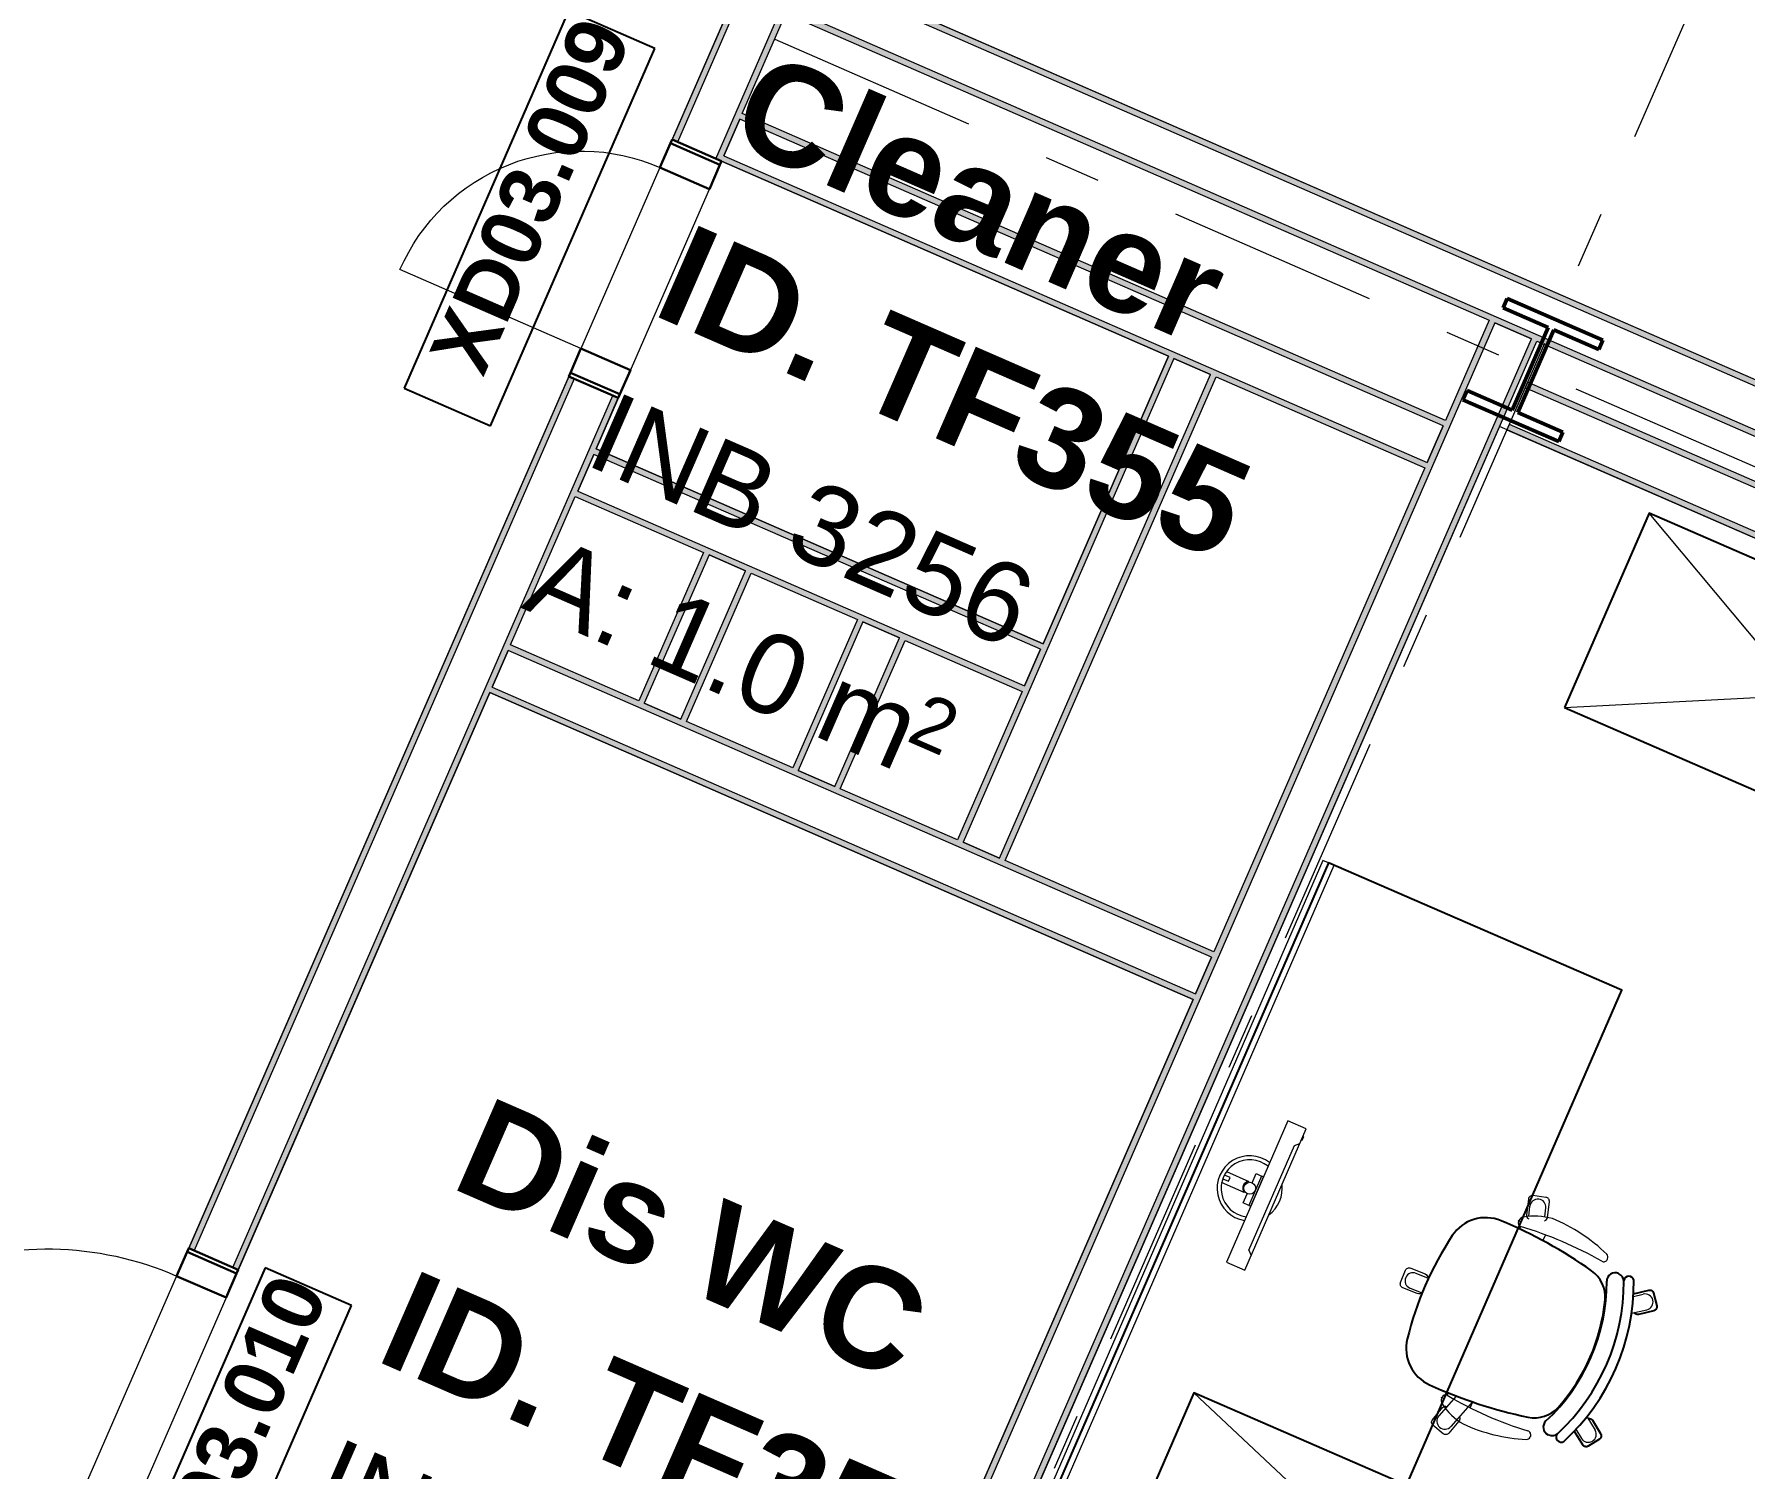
# Model space of a CAD drawing. Header units: millimetres. Extents: x -35034 to 431752, y -71616 to 25069.
# Drawn here: x 19404 to 23684, y -3009 to 579 of the extents above; entities that cross this region are included whole.
import ezdxf
from ezdxf.enums import TextEntityAlignment as Align

# ---------------------------------------------------------------- set-up
doc = ezdxf.new("R2010")
doc.units = ezdxf.units.MM
doc.header["$MEASUREMENT"] = 0
doc.linetypes.add('Double Dashed', pattern=[1093.611073, 529.166651, -211.666656, 141.111112, -211.666656])
for name, color, linetype in [('A-05-M_Gross_Int_Circulation', 7, 'Continuous'), ('A-15-M_Column_Int', 7, 'Continuous'), ('A-15-MG_Structural_Grid', 7, 'Continuous'), ('A-25-M_Wall_Int', 7, 'Continuous'), ('A-35-M_FFE-Zone', 7, 'Continuous'), ('ArchiCAD Door Markers', 7, 'Continuous'), ('ArchiCAD Doors', 7, 'Continuous'), ('New_A-35-M_FFE-Zone', 7, 'Continuous')]:
    doc.layers.add(name, color=color, linetype=linetype)
for name, color, linetype, lineweight, true_color in [('A-05-M_Gross_Int_Circulation_Pen_No__74', 7, 'Continuous', 20, 0x606060), ('A-15-M_Column_Int_Pen_No__28', 7, 'Continuous', 50, 0x2a2a2a), ('A-15-MG_Structural_Grid_Pen_No__163', 7, 'Continuous', 0, 0x750077), ('A-25-M_Wall_Int_Pen_No__107', 7, 'Continuous', 15, 0xa6a6a6), ('A-35-M_FFE-Zone_Pen_No__74', 7, 'Continuous', 20, 0x606060), ('A-35-M_FFE_Loose_SIEMENS P2_Pen_No__251', 7, 'Continuous', 13, 0xe8e8e8), ('ArchiCAD Doors_Pen_No__43', 7, 'Continuous', 30, 0x444444), ('ArchiCAD Doors_Pen_No__63', 7, 'Continuous', 20, 0x606060), ('New_A-35-M_FFE-Zone_Pen_No__74', 7, 'Continuous', 20, 0x606060)]:
    doc.layers.add(name, color=color, linetype=linetype, lineweight=lineweight, true_color=true_color)
for name, color, linetype, lineweight in [('A-25-M_Wall_Int_Pen_No__1', 7, 'Continuous', 13), ('A-35-M_FFE_Loose_SIEMENS P2_Pen_No__5', 7, 'Continuous', 25), ('A-35-M_FFE_Loose_SIEMENS P2_Pen_No__9', 7, 'Continuous', 13), ('ArchiCAD Door Markers_Pen_No__1', 7, 'Continuous', 13), ('ArchiCAD Door Markers_Pen_No__5', 7, 'Continuous', 25), ('ArchiCAD Doors_Pen_No__1', 7, 'Continuous', 13), ('ArchiCAD Zone Stamps_Pen_No__9', 7, 'Continuous', 13), ('New_ArchiCAD Zone Stamps_Pen_No__6', 7, 'Continuous', 35)]:
    doc.layers.add(name, color=color, linetype=linetype, lineweight=lineweight)
doc.styles.add('GENERATED_STYLE_2', font='')
doc.styles.add('GENERATED_STYLE_3', font='')
doc.styles.add('GENERATED_STYLE_4', font='')
doc.styles.get('GENERATED_STYLE_2').set_extended_font_data('Arial', bold=True)
doc.styles.get('GENERATED_STYLE_3').set_extended_font_data('Arial')
doc.styles.get('GENERATED_STYLE_4').set_extended_font_data('Swis721 BT')

# ---------------------------------------------------------------- blocks, each defined once
blk = doc.blocks.new('Lecturer_s Office_INB 3241_22_3', base_point=(27175.7, -7212.9))
at = {"layer": 'New_A-35-M_FFE-Zone_Pen_No__74', "linetype": 'Continuous'}
for p, q in [((23070.6, -402.6), (19651.4, -8243.9)), ((28656.1, -2838.2), (23070.6, -402.6))]:
    blk.add_line(p, q, dxfattribs=at)
at = {"layer": 'New_ArchiCAD Zone Stamps_Pen_No__6'}
for tag, height, style, p in [('ROOM_NAME', 250, 'GENERATED_STYLE_2', (26392.5, -5674.9)), ('zoneNameLine2', 250, 'GENERATED_STYLE_2', (26204.1, -6107.1)), ('ROOM_NUMBER', 200, 'GENERATED_STYLE_3', (26015.6, -6527.8)), ('measuredAreaCode', 200, 'GENERATED_STYLE_3', (25858.6, -6887.9)), ('DUMMY_649', 200, 'GENERATED_STYLE_3', (26166, -7021.9)), ('DUMMY_650', 200, 'GENERATED_STYLE_3', (26776.5, -7288.1)), ('DUMMY_651', 133.3, 'GENERATED_STYLE_3', (27055.8, -7394.7))]:
    blk.add_attdef(tag, text='', height=height, rotation=336.4404, dxfattribs=dict(at, style=style)).set_placement(p, align=Align.TOP_LEFT)
blk = doc.blocks.new('Cleaner_INB 3256_38_3', base_point=(21473, -759.6))
at = {"layer": 'A-35-M_FFE-Zone_Pen_No__74', "linetype": 'Continuous'}
for p, q in [((21123.7, 261.4), (20810, -458.2)), ((22242, -226.2), (21123.7, 261.4)), ((21928.3, -945.8), (22242, -226.2)), ((20810, -458.2), (21928.3, -945.8))]:
    blk.add_line(p, q, dxfattribs=at)
at = {"layer": 'ArchiCAD Zone Stamps_Pen_No__9'}
for tag, height, style, p in [('ROOM_NAME', 250, 'GENERATED_STYLE_2', (21233.7, 541.2)), ('zoneNameLine2', 250, 'GENERATED_STYLE_2', (21045.2, 109.1)), ('ROOM_NUMBER', 200, 'GENERATED_STYLE_3', (20856.8, -311.6)), ('measuredAreaCode', 200, 'GENERATED_STYLE_3', (20699.8, -671.7)), ('ROOM_HOLES_PRM', 200, 'GENERATED_STYLE_3', (21007.2, -805.7)), ('DUMMY_649', 200, 'GENERATED_STYLE_3', (21356.7, -958.2)), ('DUMMY_650', 133.3, 'GENERATED_STYLE_3', (21636, -1064.7))]:
    blk.add_attdef(tag, text='', height=height, rotation=336.4404, dxfattribs=dict(at, style=style)).set_placement(p, align=Align.TOP_LEFT)
blk = doc.blocks.new('Dis WC_INB 3255_40_3', base_point=(20780.5, -3375.9))
at = {"layer": 'A-35-M_FFE-Zone_Pen_No__74', "linetype": 'Continuous'}
for p, q in [((20544.1, -1067.7), (19517.3, -3422.6)), ((22304.1, -1835.2), (20544.1, -1067.7)), ((21277.3, -4190), (22304.1, -1835.2)), ((19517.3, -3422.6), (21277.3, -4190))]:
    blk.add_line(p, q, dxfattribs=at)
at = {"layer": 'ArchiCAD Zone Stamps_Pen_No__9'}
for tag, height, style, p in [('ROOM_NAME', 250, 'GENERATED_STYLE_2', (20541.2, -2075)), ('zoneNameLine2', 250, 'GENERATED_STYLE_2', (20352.7, -2507.2)), ('ROOM_NUMBER', 200, 'GENERATED_STYLE_3', (20164.3, -2927.9)), ('measuredAreaCode', 200, 'GENERATED_STYLE_3', (20007.3, -3288)), ('DUMMY_649', 200, 'GENERATED_STYLE_3', (20314.7, -3422)), ('DUMMY_650', 200, 'GENERATED_STYLE_3', (20664.2, -3574.4)), ('DUMMY_651', 133.3, 'GENERATED_STYLE_3', (20943.5, -3681))]:
    blk.add_attdef(tag, text='', height=height, rotation=336.4404, dxfattribs=dict(at, style=style)).set_placement(p, align=Align.TOP_LEFT)
blk = doc.blocks.new('Hub Circulation Third_INB 3250_43_3', base_point=(35476.1, -4184.6))
at = {"layer": 'A-05-M_Gross_Int_Circulation_Pen_No__74', "linetype": 'Continuous'}
for p, q in [((18830.8, -4659.3), (21213, 803.9)), ((21213, 803.9), (47956.6, -10857.6))]:
    blk.add_line(p, q, dxfattribs=at)
at = {"layer": 'ArchiCAD Zone Stamps_Pen_No__9'}
for tag, height, style, p in [('ROOM_NAME', 250, 'GENERATED_STYLE_2', (34329.2, -2488.1)), ('zoneNameLine2', 250, 'GENERATED_STYLE_2', (34140.8, -2920.2)), ('ROOM_NUMBER', 200, 'GENERATED_STYLE_3', (33952.4, -3340.9)), ('measuredAreaCode', 200, 'GENERATED_STYLE_3', (33795.3, -3701)), ('DUMMY_649', 200, 'GENERATED_STYLE_3', (34102.7, -3835.1)), ('DUMMY_650', 200, 'GENERATED_STYLE_3', (34731.9, -4109.4)), ('DUMMY_651', 133.3, 'GENERATED_STYLE_3', (35011.2, -4216))]:
    blk.add_attdef(tag, text='', height=height, rotation=336.4404, dxfattribs=dict(at, style=style)).set_placement(p, align=Align.TOP_LEFT)
blk = doc.blocks.new('Wall_17_3', base_point=(47956.6, -10857.6))
at = {"layer": 'A-25-M_Wall_Int_Pen_No__107', "linetype": 'Continuous'}
for points in [[(21221, 784.7), (21221.3, 783.9), (28828.5, -2533.2), (28834.5, -2519.4), (21226.8, 797.9)], [(21284.8, 630.8), (28782.6, -2638.6), (28788.6, -2624.9), (21290.8, 644.5)]]:
    blk.add_hatch(color=256, dxfattribs=at).paths.add_polyline_path(points)
at = {"layer": 'A-25-M_Wall_Int_Pen_No__1', "linetype": 'Continuous'}
for p, q in [((28828.5, -2533.2), (21317, 742.2)), ((21277, 650.5), (28788.6, -2624.9))]:
    blk.add_line(p, q, dxfattribs=at)
at = {"layer": 'A-25-M_Wall_Int_Pen_No__1', "linetype": 'Continuous', "flags": 128}
for points in [[(28834.5, -2519.4), (21213, 803.9)], [(21284.8, 630.8), (23044.8, -136.6)], [(23058.5, -142.6), (23150.2, -182.6)], [(23163.9, -188.6), (28782.6, -2638.6)]]:
    blk.add_lwpolyline(points, dxfattribs=at)
blk = doc.blocks.new('Wall_19_3', base_point=(19536.2, -8182.8))
at = {"layer": 'A-25-M_Wall_Int_Pen_No__107', "linetype": 'Continuous'}
for points in [[(23044.8, -136.6), (19536.2, -8182.8), (19550, -8188.8), (23058.5, -142.6)], [(19655.4, -8234.8), (23163.9, -188.6), (23150.2, -182.6), (19641.6, -8228.8)]]:
    blk.add_hatch(color=256, dxfattribs=at).paths.add_polyline_path(points)
at = {"layer": 'A-25-M_Wall_Int_Pen_No__1', "linetype": 'Continuous'}
for p, q in [((23058.5, -142.6), (19550, -8188.8)), ((19641.6, -8228.8), (23150.2, -182.6))]:
    blk.add_line(p, q, dxfattribs=at)
at = {"layer": 'A-25-M_Wall_Int_Pen_No__1', "linetype": 'Continuous', "flags": 128}
for points in [[(23044.8, -136.6), (22935.6, -386.9)], [(23150.2, -182.6), (23058.5, -142.6)], [(19655.4, -8234.8), (23163.9, -188.6)], [(22929.6, -400.6), (22889.7, -492.3)], [(22883.7, -506), (22356.1, -1716)], [(22350.1, -1729.8), (22310.1, -1821.4)], [(22304.1, -1835.2), (21277.3, -4190)]]:
    blk.add_lwpolyline(points, dxfattribs=at)
blk = doc.blocks.new('Wall_31_3', base_point=(21051.9, 434.5))
at = {"layer": 'A-25-M_Wall_Int_Pen_No__107', "linetype": 'Continuous'}
for points in [[(22935.6, -386.9), (21175.7, 380.6), (21169.7, 366.8), (22929.6, -400.6)], [(21123.7, 261.4), (22883.7, -506), (22889.7, -492.3), (21129.7, 275.1)]]:
    blk.add_hatch(color=256, dxfattribs=at).paths.add_polyline_path(points)
at = {"layer": 'A-25-M_Wall_Int_Pen_No__1', "linetype": 'Continuous'}
for p, q in [((22929.6, -400.6), (21169.7, 366.8)), ((21129.7, 275.1), (22889.7, -492.3))]:
    blk.add_line(p, q, dxfattribs=at)
at = {"layer": 'A-25-M_Wall_Int_Pen_No__1', "linetype": 'Continuous', "flags": 128}
for points in [[(21169.7, 366.8), (21129.7, 275.1)], [(22935.6, -386.9), (21175.7, 380.6)], [(21123.7, 261.4), (22242, -226.2)], [(22255.8, -232.2), (22347.4, -272.2)], [(22361.2, -278.2), (22883.7, -506)], [(22889.7, -492.3), (22929.6, -400.6)]]:
    blk.add_lwpolyline(points, dxfattribs=at)
blk = doc.blocks.new('Wall_32_3', base_point=(20686.2, -404.2))
at = {"layer": 'A-25-M_Wall_Int_Pen_No__107', "linetype": 'Continuous'}
for points in [[(21928.3, -945.8), (20810, -458.2), (20804, -471.9), (21922.3, -959.6)], [(20758, -577.3), (21876.3, -1065), (21882.3, -1051.2), (20764, -563.6)]]:
    blk.add_hatch(color=256, dxfattribs=at).paths.add_polyline_path(points)
at = {"layer": 'A-25-M_Wall_Int_Pen_No__1', "linetype": 'Continuous'}
for p, q in [((21922.3, -959.6), (20804, -471.9)), ((20764, -563.6), (21882.3, -1051.2))]:
    blk.add_line(p, q, dxfattribs=at)
at = {"layer": 'A-25-M_Wall_Int_Pen_No__1', "linetype": 'Continuous', "flags": 128}
for points in [[(21928.3, -945.8), (20810, -458.2)], [(20804, -471.9), (20764, -563.6)], [(20758, -577.3), (21078.8, -717.2)], [(21092.6, -723.2), (21184.2, -763.2)], [(21198, -769.2), (21463.8, -885.1)], [(21477.6, -891.1), (21569.2, -931.1)], [(21583, -937.1), (21876.3, -1065)], [(21882.3, -1051.2), (21922.3, -959.6)]]:
    blk.add_lwpolyline(points, dxfattribs=at)
blk = doc.blocks.new('Wall_33_3', base_point=(21714.4, -1436.2))
at = {"layer": 'A-25-M_Wall_Int_Pen_No__107', "linetype": 'Continuous'}
for points in [[(22242, -226.2), (21714.4, -1436.2), (21728.2, -1442.2), (22255.8, -232.2)], [(21833.6, -1488.2), (22361.2, -278.2), (22347.4, -272.2), (21819.8, -1482.2)]]:
    blk.add_hatch(color=256, dxfattribs=at).paths.add_polyline_path(points)
at = {"layer": 'A-25-M_Wall_Int_Pen_No__1', "linetype": 'Continuous'}
for p, q in [((22255.8, -232.2), (21728.2, -1442.2)), ((21819.8, -1482.2), (22347.4, -272.2))]:
    blk.add_line(p, q, dxfattribs=at)
at = {"layer": 'A-25-M_Wall_Int_Pen_No__1', "linetype": 'Continuous', "flags": 128}
for points in [[(22242, -226.2), (21928.3, -945.8)], [(22347.4, -272.2), (22255.8, -232.2)], [(21833.6, -1488.2), (22361.2, -278.2)], [(21922.3, -959.6), (21882.3, -1051.2)], [(21876.3, -1065), (21714.4, -1436.2)], [(21728.2, -1442.2), (21819.8, -1482.2)]]:
    blk.add_lwpolyline(points, dxfattribs=at)
blk = doc.blocks.new('Wall_34_3', base_point=(20472.4, -894.6))
at = {"layer": 'A-25-M_Wall_Int_Pen_No__107', "linetype": 'Continuous'}
for points in [[(22356.1, -1716), (20596.1, -948.6), (20590.1, -962.3), (22350.1, -1729.8)], [(20544.2, -1067.7), (22304.1, -1835.2), (22310.1, -1821.4), (20550.1, -1054)]]:
    blk.add_hatch(color=256, dxfattribs=at).paths.add_polyline_path(points)
at = {"layer": 'A-25-M_Wall_Int_Pen_No__1', "linetype": 'Continuous'}
for p, q in [((22350.1, -1729.8), (20590.1, -962.3)), ((20550.1, -1054), (22310.1, -1821.4))]:
    blk.add_line(p, q, dxfattribs=at)
at = {"layer": 'A-25-M_Wall_Int_Pen_No__1', "linetype": 'Continuous', "flags": 128}
for points in [[(20590.1, -962.3), (20550.1, -1054)], [(20916.9, -1088.5), (20596.1, -948.6)], [(20544.2, -1067.7), (22304.1, -1835.2)], [(21022.3, -1134.4), (20930.7, -1094.5)], [(21301.9, -1256.4), (21036.1, -1140.4)], [(21407.3, -1302.3), (21315.7, -1262.3)], [(21714.4, -1436.2), (21421.1, -1308.3)], [(21819.8, -1482.2), (21728.2, -1442.2)], [(22356.1, -1716), (21833.6, -1488.2)], [(22310.1, -1821.4), (22350.1, -1729.8)]]:
    blk.add_lwpolyline(points, dxfattribs=at)
blk = doc.blocks.new('Wall_35_3', base_point=(20916.9, -1088.5))
at = {"layer": 'A-25-M_Wall_Int_Pen_No__107', "linetype": 'Continuous'}
for points in [[(21078.8, -717.2), (20916.9, -1088.5), (20930.7, -1094.5), (21092.6, -723.2)], [(21036.1, -1140.4), (21198, -769.2), (21184.2, -763.2), (21022.3, -1134.4)]]:
    blk.add_hatch(color=256, dxfattribs=at).paths.add_polyline_path(points)
at = {"layer": 'A-25-M_Wall_Int_Pen_No__1', "linetype": 'Continuous'}
for p, q in [((21092.6, -723.2), (20930.7, -1094.5)), ((21022.3, -1134.4), (21184.2, -763.2))]:
    blk.add_line(p, q, dxfattribs=at)
at = {"layer": 'A-25-M_Wall_Int_Pen_No__1', "linetype": 'Continuous', "flags": 128}
for points in [[(21078.8, -717.2), (20916.9, -1088.5)], [(21184.2, -763.2), (21092.6, -723.2)], [(21036.1, -1140.4), (21198, -769.2)], [(20930.7, -1094.5), (21022.3, -1134.4)]]:
    blk.add_lwpolyline(points, dxfattribs=at)
blk = doc.blocks.new('Wall_36_3', base_point=(21634.9, -817.9))
at = {"layer": 'A-25-M_Wall_Int_Pen_No__107', "linetype": 'Continuous'}
for points in [[(21463.8, -885.1), (21301.9, -1256.4), (21315.7, -1262.3), (21477.6, -891.1)], [(21421.1, -1308.3), (21583, -937.1), (21569.2, -931.1), (21407.3, -1302.3)]]:
    blk.add_hatch(color=256, dxfattribs=at).paths.add_polyline_path(points)
at = {"layer": 'A-25-M_Wall_Int_Pen_No__1', "linetype": 'Continuous'}
for p, q in [((21477.6, -891.1), (21315.7, -1262.3)), ((21407.3, -1302.3), (21569.2, -931.1))]:
    blk.add_line(p, q, dxfattribs=at)
at = {"layer": 'A-25-M_Wall_Int_Pen_No__1', "linetype": 'Continuous', "flags": 128}
for points in [[(21463.8, -885.1), (21301.9, -1256.4)], [(21569.2, -931.1), (21477.6, -891.1)], [(21421.1, -1308.3), (21583, -937.1)], [(21315.7, -1262.3), (21407.3, -1302.3)]]:
    blk.add_lwpolyline(points, dxfattribs=at)
blk = doc.blocks.new('Door 19_6')
at = {"layer": 'ArchiCAD Doors_Pen_No__1', "linetype": 'Continuous'}
for p, q in [((-483, 0), (-483, -15)), ((483, 0), (483, -15)), ((-483, -15), (-483, -120)), ((483, -15), (483, -120)), ((-483, -120), (-483, -135)), ((483, -120), (483, -135))]:
    blk.add_line(p, q, dxfattribs=at)
at = {"layer": 'ArchiCAD Doors_Pen_No__43', "linetype": 'Continuous'}
for p, q in [((-473, 0), (-483, 0)), ((-483, 0), (-483, -135)), ((-407, 0), (-473, 0)), ((-473, 0), (-473, -135)), ((-407, -135), (-407, 0)), ((473, 0), (407, 0)), ((407, 0), (407, -135)), ((473, 0), (483, 0)), ((473, -135), (473, 0)), ((483, 0), (483, -135)), ((-473, -135), (-483, -135)), ((-473, -135), (-407, -135)), ((407, -135), (473, -135)), ((473, -135), (483, -135))]:
    blk.add_line(p, q, dxfattribs=at)
at = {"layer": 'ArchiCAD Doors_Pen_No__63', "linetype": 'Continuous'}
blk.add_line((407, 0), (407, 814), dxfattribs=at)
blk.add_arc((407, 0), 814, 90, 180, dxfattribs=at)
blk = doc.blocks.new('Door Stamp 17_7')
at = {"layer": 'ArchiCAD Door Markers_Pen_No__5', "linetype": 'Continuous'}
for p, q in [((514.6, -195), (-514.6, -195)), ((-514.6, -195), (-514.6, -430.7)), ((514.6, -430.7), (514.6, -195)), ((-514.6, -430.7), (514.6, -430.7)), ((-514.6, -430.7), (514.6, -430.7))]:
    blk.add_line(p, q, dxfattribs=at)
at = {"layer": 'ArchiCAD Door Markers_Pen_No__1', "style": 'GENERATED_STYLE_2'}
blk.add_attdef('AC_WIDO_ID', text='', height=150, dxfattribs=at).set_placement((-457.5, -381.8), align=Align.BOTTOM_LEFT)
blk = doc.blocks.new('Door 19_7')
at = {"layer": 'ArchiCAD Doors_Pen_No__1', "linetype": 'Continuous'}
for p, q in [((-323, 0), (-323, -15)), ((323, 0), (323, -15)), ((-323, -15), (-323, -120)), ((323, -15), (323, -120)), ((-323, -120), (-323, -135)), ((323, -120), (323, -135))]:
    blk.add_line(p, q, dxfattribs=at)
at = {"layer": 'ArchiCAD Doors_Pen_No__43', "linetype": 'Continuous'}
for p, q in [((-313, 0), (-323, 0)), ((-323, 0), (-323, -135)), ((-247, 0), (-313, 0)), ((-313, 0), (-313, -135)), ((-247, -135), (-247, 0)), ((313, 0), (247, 0)), ((247, 0), (247, -135)), ((313, 0), (323, 0)), ((313, -135), (313, 0)), ((323, 0), (323, -135)), ((-313, -135), (-323, -135)), ((-313, -135), (-247, -135)), ((247, -135), (313, -135)), ((313, -135), (323, -135))]:
    blk.add_line(p, q, dxfattribs=at)
at = {"layer": 'ArchiCAD Doors_Pen_No__63', "linetype": 'Continuous'}
blk.add_line((247, 0), (247, 494), dxfattribs=at)
blk.add_arc((247, 0), 494, 90, 180, dxfattribs=at)
blk = doc.blocks.new('Door Stamp 17_8')
at = {"layer": 'ArchiCAD Door Markers_Pen_No__5', "linetype": 'Continuous'}
for p, q in [((514.6, 366.1), (-514.6, 366.1)), ((-514.6, 366.1), (-514.6, 130.4)), ((514.6, 130.4), (514.6, 366.1)), ((-514.6, 130.4), (514.6, 130.4)), ((-514.6, 130.4), (514.6, 130.4))]:
    blk.add_line(p, q, dxfattribs=at)
at = {"layer": 'ArchiCAD Door Markers_Pen_No__1', "style": 'GENERATED_STYLE_2'}
blk.add_attdef('AC_WIDO_ID', text='', height=150, dxfattribs=at).set_placement((-457.5, 179.2), align=Align.BOTTOM_LEFT)
blk = doc.blocks.new('Wall_84_3', base_point=(18830.8, -4659.3))
at = {"layer": 'A-25-M_Wall_Int_Pen_No__107', "linetype": 'Continuous'}
for points in [[(21000, 315.4), (21013.7, 309.4), (21220.8, 784.2), (21207, 790.2)], [(21110, 267.4), (21123.7, 261.4), (21284.8, 630.8), (21271, 636.8)], [(19790.9, -2457.5), (19804.6, -2463.5), (20755.5, -282.8), (20741.8, -276.8)], [(19900.9, -2505.5), (19914.6, -2511.5), (20865.5, -330.8), (20851.8, -324.8)]]:
    blk.add_hatch(color=256, dxfattribs=at).paths.add_polyline_path(points)
at = {"layer": 'A-25-M_Wall_Int_Pen_No__1', "linetype": 'Continuous'}
for p, q in [((21180.8, 692.5), (21013.7, 309.4)), ((21110, 267.4), (21276.8, 650)), ((21000, 315.4), (21013.7, 309.4)), ((21013.7, 309.4), (21110, 267.4)), ((21110, 267.4), (21123.7, 261.4)), ((20755.5, -282.8), (19804.6, -2463.5)), ((20741.8, -276.8), (20755.5, -282.8)), ((20755.5, -282.8), (20851.8, -324.8)), ((19900.9, -2505.5), (20851.8, -324.8)), ((20851.8, -324.8), (20865.5, -330.8)), ((19790.9, -2457.5), (19804.6, -2463.5)), ((19804.6, -2463.5), (19900.9, -2505.5)), ((19900.9, -2505.5), (19914.6, -2511.5))]:
    blk.add_line(p, q, dxfattribs=at)
at = {"layer": 'A-25-M_Wall_Int_Pen_No__1', "linetype": 'Continuous', "flags": 128}
for points in [[(21207, 790.2), (21000, 315.4)], [(21175.7, 380.6), (21284.8, 630.8)], [(21129.7, 275.1), (21169.7, 366.8)], [(20741.8, -276.8), (19790.9, -2457.5)], [(20810, -458.2), (20865.5, -330.8)], [(20764, -563.6), (20804, -471.9)], [(20596.1, -948.6), (20758, -577.3)], [(20550.1, -1054), (20590.1, -962.3)], [(19914.6, -2511.5), (20544.2, -1067.7)]]:
    blk.add_lwpolyline(points, dxfattribs=at)
at = {"layer": 'ArchiCAD Door Markers'}
ref = blk.add_blockref('Door Stamp 17_8', (20870.9, 19.3), dxfattribs=dict(at, rotation=66.44039320499525))
ref.add_attrib('AC_WIDO_ID', 'XD03.009', dxfattribs={"layer": 'ArchiCAD Door Markers_Pen_No__1', "color": 7, "height": 150, "rotation": 66.4404, "style": 'GENERATED_STYLE_2'}).set_placement((20568.5, -299.1), align=Align.BOTTOM_LEFT)
ref = blk.add_blockref('Door Stamp 17_7', (19597.8, -2900.2), dxfattribs=dict(at, rotation=66.44039320499525))
ref.add_attrib('AC_WIDO_ID', 'XD03.010', dxfattribs={"layer": 'ArchiCAD Door Markers_Pen_No__1', "color": 7, "height": 150, "rotation": 66.4404, "style": 'GENERATED_STYLE_2'}).set_placement((19809.8, -3442.8), align=Align.BOTTOM_LEFT)
at = {"layer": 'ArchiCAD Doors', "color": 251, "linetype": 'Continuous', "lineweight": 20, "true_color": 0x606060, "xscale": -1, "zscale": 1000, "rotation": 66.44039320499525}
for name, p in [('Door 19_7', (20870.9, 19.3)), ('Door 19_6', (19597.8, -2900.2))]:
    blk.add_blockref(name, p, dxfattribs=at)
blk = doc.blocks.new('Wall_128_3', base_point=(23088.8, -410.6))
at = {"layer": 'A-25-M_Wall_Int_Pen_No__107', "linetype": 'Continuous'}
for points in [[(28741.2, -2733.5), (23140.8, -291.4), (23134.8, -305.2), (28735.2, -2747.2)], [(23088.8, -410.6), (28689.2, -2852.6), (28695.2, -2838.9), (23094.8, -396.8)]]:
    blk.add_hatch(color=256, dxfattribs=at).paths.add_polyline_path(points)
at = {"layer": 'A-25-M_Wall_Int_Pen_No__1', "linetype": 'Continuous'}
for p, q in [((28735.2, -2747.2), (23134.8, -305.2)), ((23094.8, -396.8), (28695.2, -2838.9))]:
    blk.add_line(p, q, dxfattribs=at)
at = {"layer": 'A-25-M_Wall_Int_Pen_No__1', "linetype": 'Continuous', "flags": 128}
for points in [[(23140.8, -291.4), (23088.8, -410.6)], [(28741.2, -2733.5), (23140.8, -291.4)], [(23088.8, -410.6), (28689.2, -2852.6)]]:
    blk.add_lwpolyline(points, dxfattribs=at)
blk = doc.blocks.new('Universal Columns Column 19')
at = {"layer": 'A-15-M_Column_Int', "linetype": 'Continuous', "lineweight": 0, "true_color": 0xffffff}
h = blk.add_hatch(dxfattribs=at)
h.set_pattern_fill('613_01__a5_STUCCO_0003', style=0, pattern_type=2)
h.set_pattern_definition([(286.3, (0, 0), (-3213820, 11866500), [3000, -14992680]), (309.93, (992000, -2522800), (-1760680, 765780), [4670, -4288600]), (111.49, (-168200, -712500), (765800, 1760700), [7100, -2708200]), (111.49, (-238700, -1062700), (765800, 1760700), [7100, -2708200]), (111.49, (-566500, -1578300), (765800, 1760700), [7100, -2708200]), (111.49, (-655700, -1708100), (765800, 1760700), [7100, -2708200]), (111.494, (-465300, -1834400), (765800, 1760700), [7100, -2708200]), (111.494, (-104200, -1931700), (765800, 1760700), [7100, -2708200]), (111.494, (257800, -2002000), (765800, 1760700), [7100, -2708200]), (183.06, (-194600, -886000), (2526450, 994900), [11200, -4282100]), (183.06, (-349700, -1079650), (2526450, 994900), [11200, -4282100]), (183.06, (116350, -2076500), (2526450, 994900), [11200, -4282100]), (111.49, (-350400, -1231700), (765800, 1760700), [7100, -2708200]), (111.49, (-502900, -1720200), (765800, 1760700), [7100, -2708200]), (111.494, (-274000, -1895900), (765800, 1760700), [7100, -2708200]), (111.494, (322000, -2155100), (765800, 1760700), [7100, -2708200]), (48.06, (-367140, -1412600), (765780, 1760680), [10500, -6061050]), (48.06, (-236400, -1671930), (765780, 1760680), [10520, -6061050]), (48.06, (-93300, -549600), (765800, 1760700), [10500, -6061050]), (48.06, (189050, -378800), (765800, 1760700), [10500, -6061050]), (48.06, (50600, -207200), (765800, 1760700), [10500, -6061050]), (48.06, (563700, -450600), (765800, 1760700), [10500, -6061050]), (48.06, (904800, -517960), (765780, 1760680), [10500, -6061050]), (48.06, (1265960, -877540), (765780, 1760680), [10500, -6061050]), (48.06, (1482600, -916100), (765780, 1760680), [10520, -6061050]), (48.06, (1273060, -1199550), (765780, 1760680), [10520, -6061050]), (48.06, (1211900, -1491860), (765780, 1760680), [10520, -6061050]), (48.06, (943500, -1689000), (765780, 1760680), [10520, -6061050]), (48.06, (1016600, -1999200), (765780, 1760680), [10520, -6061050]), (48.06, (801000, -2133260), (765780, 1760680), [10520, -6061050]), (48.06, (807600, -2293060), (765780, 1760680), [10520, -6061050]), (48.06, (630500, -2291960), (765780, 1760680), [10520, -6061050]), (48.06, (151700, -1607900), (765780, 1760680), [10520, -6061050]), (48.06, (70000, -1177460), (765780, 1760680), [10500, -6061050]), (48.06, (631750, -935800), (765780, 1760680), [10500, -6061050]), (48.06, (986700, -1181300), (765780, 1760680), [10500, -6061050]), (48.06, (850600, -1436000), (765780, 1760680), [10520, -6061050]), (48.06, (409300, -1365550), (765780, 1760680), [10500, -6061050]), (48.06, (488700, -1638000), (765780, 1760680), [10520, -6061050]), (48.06, (565600, -1787900), (765780, 1760680), [10520, -6061050]), (48.06, (297900, -886800), (765780, 1760680), [10500, -6061050]), (48.06, (277700, -629950), (765800, 1760700), [10500, -6061050]), (111.494, (551400, -2107800), (765800, 1760700), [7100, -2708200]), (111.494, (998900, -2140500), (765800, 1760700), [7100, -2708200]), (111.49, (707000, -1598400), (765800, 1760700), [7100, -2708200]), (111.494, (1193500, -1658100), (765800, 1760700), [7100, -2708200]), (111.49, (691100, -1191600), (765800, 1760700), [7100, -2708200]), (111.49, (1263300, -1334100), (765800, 1760700), [7100, -2708200]), (111.49, (979600, -866500), (765800, 1760700), [7100, -2708200]), (111.49, (1307600, -730700), (765800, 1760700), [7100, -2708200]), (111.49, (640400, -526600), (765800, 1760700), [7100, -2708200]), (111.49, (694500, -717200), (765800, 1760700), [7100, -2708200]), (111.49, (314700, -283700), (765800, 1760700), [7100, -2708200]), (111.49, (167600, -528500), (765800, 1760700), [7100, -2708200]), (111.49, (12400, -430600), (765800, 1760700), [7100, -2708200]), (111.49, (67100, -748000), (765800, 1760700), [7100, -2708200]), (111.49, (344000, -1091200), (765800, 1760700), [7100, -2708200]), (111.49, (29600, -939300), (765800, 1760700), [7100, -2708200]), (111.49, (438400, -757700), (765800, 1760700), [7100, -2708200]), (111.49, (-42600, -1373600), (765800, 1760700), [7100, -2708200]), (169.023, (65740, -1702860), (-7808487, 1302433), [10530, -17691000]), (169.023, (1133700, -1883880), (-7808487, 1302433), [10530, -17691000]), (169.023, (1445740, -1224800), (-7808487, 1302433), [10530, -17691000]), (169.023, (1047320, -1405880), (-7808487, 1302433), [10530, -17691000]), (169.023, (180300, -1357830), (-7808487, 1302433), [10530, -17691000]), (169.023, (-432670, -1577200), (-7808487, 1302433), [10530, -17691000]), (169.023, (223600, -966600), (-7808487, 1302433), [10530, -17691000]), (169.023, (1136430, -1014340), (-7808487, 1302433), [10530, -17691000]), (169.023, (1524220, -1021000), (-7808487, 1302433), [10530, -17691000]), (169.023, (1135220, -608810), (-7808487, 1302433), [10530, -17691000]), (169.023, (893470, -721350), (-7808487, 1302433), [10530, -17691000]), (169.023, (840820, -1017380), (-7808487, 1302433), [10530, -17691000]), (169.023, (46180, -1841170), (-7808487, 1302433), [10530, -17691000]), (169.023, (407640, -1861700), (-7808487, 1302433), [10530, -17691000]), (169.023, (845750, -1951000), (-7808487, 1302433), [10530, -17691000]), (48.06, (1350950, -1429200), (765780, 1760680), [10520, -6061050]), (48.06, (1140700, -2005970), (765780, 1760680), [10520, -6061050]), (48.06, (978100, -2309850), (765780, 1760680), [10520, -6061050]), (48.06, (198750, -158600), (765800, 1760700), [10500, -6061050]), (48.06, (458460, -261400), (765800, 1760700), [10500, -6061050]), (48.06, (772750, -448730), (765780, 1760680), [10500, -6061050]), (48.06, (1481360, -686060), (765780, 1760680), [10520, -6061050]), (48.06, (1667650, -817700), (765780, 1760680), [10520, -6061050]), (48.06, (1651400, -901750), (765780, 1760680), [10520, -6061050])])
h.paths.add_polyline_path([(-130.65, -138.15), (130.65, -138.15), (130.65, -112.85), (7.65, -112.85), (7.65, 112.85), (130.65, 112.85), (130.65, 138.15), (-130.65, 138.15), (-130.65, 112.85), (-7.65, 112.85), (-7.65, -112.85), (-130.65, -112.85)])
at = {"layer": 'A-15-M_Column_Int_Pen_No__28', "linetype": 'Continuous'}
for p, q in [((130.65, 138.15), (-130.65, 138.15)), ((-130.65, 138.15), (-130.65, 112.85)), ((130.65, 112.85), (130.65, 138.15)), ((-130.65, 112.85), (-7.65, 112.85)), ((-7.65, 112.85), (-7.65, -112.85)), ((7.65, -112.85), (7.65, 112.85)), ((7.65, 112.85), (130.65, 112.85)), ((-7.65, -112.85), (-130.65, -112.85)), ((-130.65, -112.85), (-130.65, -138.15)), ((130.65, -112.85), (7.65, -112.85)), ((130.65, -138.15), (130.65, -112.85)), ((-130.65, -138.15), (130.65, -138.15))]:
    blk.add_line(p, q, dxfattribs=at)
blk = doc.blocks.new('Standard grid marker')
at = {"layer": 'A-15-MG_Structural_Grid_Pen_No__163', "linetype": 'Double Dashed'}
blk.add_line((1000, 0), (29726, 0), dxfattribs=at)
at = {"layer": 'A-15-MG_Structural_Grid_Pen_No__163', "style": 'GENERATED_STYLE_4'}
for tag, p in [('AC_MarkerText_1_0', (-500, 41.2)), ('AC_MarkerText_1_1', (31226, 41.2))]:
    blk.add_attdef(tag, text='', height=350, rotation=90, dxfattribs=at).set_placement(p, align=Align.MIDDLE_CENTER)
blk = doc.blocks.new('Standard grid marker_3')
at = {"layer": 'A-15-MG_Structural_Grid_Pen_No__163', "linetype": 'Double Dashed'}
blk.add_line((1000, 0), (74254.8, 0), dxfattribs=at)
at = {"layer": 'A-15-MG_Structural_Grid_Pen_No__163', "style": 'GENERATED_STYLE_4'}
for tag, p in [('AC_MarkerText_1_0', (-500, 43.4)), ('AC_MarkerText_1_1', (75754.8, 43.4))]:
    blk.add_attdef(tag, text='', height=350, rotation=360, dxfattribs=at).set_placement(p, align=Align.MIDDLE_CENTER)

msp = doc.modelspace()

# ---------------------------------------------------------------- linework, layer by layer
at = {"layer": 'A-35-M_FFE_Loose_SIEMENS P2_Pen_No__251', "linetype": 'Continuous'}
for p, q in [((22443.7, -2462.4), (22557.4, -2201)), ((22557.4, -2201), (22570.5, -2195.8)), ((22443.7, -2462.4), (22448.9, -2475.5))]:
    msp.add_line(p, q, dxfattribs=at)
at = {"layer": 'A-35-M_FFE_Loose_SIEMENS P2_Pen_No__251', "linetype": 'Continuous', "flags": 128}
for points in [[(22432.9, -2512.2), (22586.5, -2159.2), (22540.6, -2139.2), (22387.1, -2492.3)], [(22576.8, -2187.7), (22580.8, -2178.5), (22578.5, -2177.5), (22574.5, -2186.7)], [(22447.9, -2352.4), (22479.8, -2279.1), (22475.2, -2277.1), (22443.3, -2350.4)]]:
    msp.add_lwpolyline(points, close=True, dxfattribs=at)
msp.add_lwpolyline([(22387.3, -2266.1), (22443.2, -2290.4, 0.565741), (22431.2, -2317.9), (22375.3, -2293.6)], format="xyb", dxfattribs=at)
for points in [[(22378, -2283.9), (22392.6, -2290.2), (22396.6, -2281.1), (22382, -2274.7)], [(22451.5, -2294), (22461.4, -2271.1), (22475.2, -2277.1), (22443.3, -2350.4), (22429.5, -2344.5), (22439.5, -2321.5)]]:
    msp.add_lwpolyline(points, dxfattribs=at)
at = {"layer": 'A-35-M_FFE_Loose_SIEMENS P2_Pen_No__251', "linetype": 'Continuous'}
msp.add_circle((22445.5, -2307.8), 15, dxfattribs=at)
for radius, start, end in [(81.6, 52.31, 260.6783), (71.6, 50.2786, 262.7098), (81.6, 305.5463, 7.442)]:
    msp.add_arc((22445.5, -2307.8), radius, start, end, dxfattribs=at)
at = {"layer": 'A-35-M_FFE_Loose_SIEMENS P2_Pen_No__5', "linetype": 'Continuous'}
for p, q in [((23119, -2388.4), (23118.2, -2390.4)), ((23369, -2521.3), (23368, -2520.9)), ((22925.9, -2832.5), (22926.7, -2830.6))]:
    msp.add_line(p, q, dxfattribs=at)
at = {"layer": 'A-35-M_FFE_Loose_SIEMENS P2_Pen_No__5', "linetype": 'Continuous', "flags": 128}
for points in [[(23233.5, -1105.4), (24205.6, -1528.2), (24416.9, -1042.1), (23444.9, -619.4)], [(22658.3, -3463.2), (23376.2, -1812.5), (22642.6, -1493.5), (21924.7, -3144.1)], [(22684.6, -3452.8), (22856.1, -3058.5), (22305.9, -2819.2), (22134.4, -3213.5)]]:
    msp.add_lwpolyline(points, close=True, dxfattribs=at)
for points in [[(23074.3, -2388.9, 0.360038), (22952.3, -2426.2)], [(23405.8, -2572), (23443.9, -2562.5, -0.414214), (23456, -2569.8), (23464, -2601.9, -0.414214), (23456.7, -2614), (23418.6, -2623.5, -0.339096), (23407.4, -2618.6)], [(23292.4, -2883.6, -0.312027), (23302.8, -2888.1), (23323.6, -2921.4, -0.414214), (23320.4, -2935.2), (23292.4, -2952.7, -0.414214), (23278.6, -2949.5), (23257.8, -2916.2, -0.021405), (23257.4, -2915.4)]]:
    msp.add_lwpolyline(points, format="xyb", dxfattribs=at)
at = {"layer": 'A-35-M_FFE_Loose_SIEMENS P2_Pen_No__5', "linetype": 'Continuous'}
for centre, radius, start, end in [((22616.3, -3488), 1190.7, 54.9005, 67.3762), ((23638.4, -2878.4), 821.7, 146.6108, 166.3776), ((23254.9, -2579.3), 80, 354.5612, 54.9005), ((23359.7, -2540.1), 21, 66.4942, 180.2369), ((23359.7, -2541.2), 21.9, 359.5228, 64.9002), ((22865.5, -2542.2), 473.2, 312.7478, 0.2405), ((22864.6, -2541.8), 517.1, 312.8415, 0.1468), ((22865.4, -2542.2), 541.3, 312.5111, 0.4772), ((23394.1, -2540.8), 12.9, 13.4743, 167.4595), ((22865.4, -2542.2), 471.3, 318.4271, 354.5612), ((22937, -2708.4), 100, 166.3776, 245.6121), ((23387.4, -1715.1), 1190.7, 245.6121, 258.0878), ((23158.1, -2801.8), 80, 258.0878, 318.4271), ((23200.9, -2905.1), 21, 132.7514, 246.4942), ((23201.9, -2905.5), 21, 246.4942, 312.8023), ((23224.9, -2929.9), 12.9, 145.5288, 299.5141)]:
    msp.add_arc(centre, radius, start, end, dxfattribs=at)
at = {"layer": 'A-35-M_FFE_Loose_SIEMENS P2_Pen_No__9', "linetype": 'Continuous'}
for p, q in [((24205.6, -1528.2), (23444.9, -619.4)), ((23233.5, -1105.4), (24416.9, -1042.1)), ((23144.3, -2377.9), (23146.8, -2352.8)), ((23184.3, -2379.5), (23186.6, -2356.8)), ((23123.4, -2403.6), (23120.8, -2409.5)), ((23185.3, -2424.1), (23179, -2438.7)), ((22892.5, -2533.7), (22862, -2520.6)), ((23340.3, -2485.6), (23341.1, -2483.9)), ((22876.6, -2570.4), (22846.2, -2557.3)), ((23405.5, -2578.1), (23430.2, -2572.4)), ((23401, -2620.1), (23439.1, -2611.5)), ((22770.4, -3255.6), (22305.9, -2819.2)), ((22939.9, -2825.4), (22942.5, -2819.5)), ((22962.4, -2827.3), (22918.7, -2877.1)), ((23002.8, -2841.9), (22948.8, -2903.5)), ((22997.2, -2856.7), (23003.5, -2842.1)), ((23289.4, -2878.6), (23309.8, -2912.8)), ((23147.9, -2928.1), (23147.1, -2929.9)), ((23261.9, -2910.6), (23275.4, -2933.3))]:
    msp.add_line(p, q, dxfattribs=at)
at = {"layer": 'A-35-M_FFE_Loose_SIEMENS P2_Pen_No__9', "linetype": 'Continuous', "flags": 128}
msp.add_lwpolyline([(22628.7, -1487.4), (21910.8, -3138), (21938.6, -3150.2), (22656.5, -1499.5)], close=True, dxfattribs=at)
for points in [[(23183.3, -2388.8, 0.292825), (23190.3, -2380.6), (23195.3, -2341.6, 0.414214), (23186.7, -2330.4), (23154, -2326.1, 0.414214), (23142.8, -2334.8), (23137.7, -2373.7, 0.333583), (23143.6, -2384.2)], [(22875, -2569.7, -0.272712), (22864.9, -2571.1), (22828.5, -2556.4, -0.414214), (22823, -2543.4), (22835.4, -2512.8, -0.414214), (22848.4, -2507.3), (22884.8, -2522, -0.353143), (22890.9, -2533)], [(23405.8, -2572), (23443.9, -2562.5, -0.414214), (23456, -2569.8), (23464, -2601.9, -0.414214), (23456.7, -2614), (23418.6, -2623.5, -0.339096), (23407.4, -2618.6)], [(22970, -2879.3, -0.292825), (22968.7, -2890), (22943.7, -2920.3, -0.414214), (22929.6, -2921.6), (22904.1, -2900.6, -0.414214), (22902.8, -2886.5), (22927.8, -2856.2, -0.333583), (22939.5, -2853.4)], [(23292.4, -2883.6, -0.312027), (23302.8, -2888.1), (23323.6, -2921.4, -0.414214), (23320.4, -2935.2), (23292.4, -2952.7, -0.414214), (23278.6, -2949.5), (23257.8, -2916.2, -0.021405), (23257.4, -2915.4)]]:
    msp.add_lwpolyline(points, format="xyb", dxfattribs=at)
at = {"layer": 'A-35-M_FFE_Loose_SIEMENS P2_Pen_No__9', "linetype": 'Continuous'}
for centre, radius, start, end in [((23166.7, -2354.8), 20, 84.206, 174.206), ((23166.7, -2354.8), 20, 354.206, 84.206), ((23127.3, -2394.4), 10, 156.4942, 246.4942), ((23134, -2396), 16.8, 102.867, 153.2957), ((23157.6, -2544.4), 167, 74.2748, 99.4327), ((23041.8, -2777.7), 425.8, 45.7515, 67.7652), ((22862.5, -3293.8), 927.7, 60.0127, 73.6679), ((23331.9, -2479.9), 10, 336.4942, 45.7515), ((22854.1, -2538.9), 20, 66.7823, 156.7823), ((23331.2, -2481.6), 10, 240.0127, 336.4942), ((22854.1, -2538.9), 20, 156.7823, 246.7823), ((22864.6, -2541.8), 517.1, 312.8415, 0.1468), ((23434.7, -2591.9), 20, 12.7823, 102.7823), ((23434.7, -2591.9), 20, 282.7823, 12.7823), ((22936.1, -2835), 10.3, 68.1753, 154.813), ((22939.6, -2838.5), 15, 156.4942, 213.3197), ((23052.8, -2768.5), 148.1, 211.9125, 240.3565), ((23412.7, -2028.8), 926.3, 239.31, 252.986), ((22933.8, -2890.3), 20, 138.7823, 228.7823), ((22933.8, -2890.3), 20, 228.7823, 318.7823), ((23158.4, -2508.9), 427.5, 245.2672, 267.1927), ((23137.9, -2925.9), 10, 267.2368, 336.4942), ((23138.7, -2924.1), 10, 336.4942, 72.9756), ((23292.6, -2923.1), 20, 210.7823, 300.7823), ((23292.6, -2923.1), 20, 300.7823, 30.7823)]:
    msp.add_arc(centre, radius, start, end, dxfattribs=at)

# ---------------------------------------------------------------- block references
at = {"layer": 'A-05-M_Gross_Int_Circulation', "linetype": 'Continuous'}
msp.add_blockref('Hub Circulation Third_INB 3250_43_3', (35476.1, -4184.6), dxfattribs=at)
at = {"layer": 'A-15-M_Column_Int', "linetype": 'Continuous', "zscale": 1000, "rotation": 336.440414821721}
msp.add_blockref('Universal Columns Column 19', (23154.1, -261), dxfattribs=at)
at = {"layer": 'A-15-MG_Structural_Grid', "color": 8, "linetype": 'Continuous', "lineweight": 15, "zscale": 1000}
for name, p, rotation in [('Standard grid marker', (30139.5, 15758.5), 246.440411583993), ('Standard grid marker_3', (2296.2, 8834.4), 336.440411583993)]:
    msp.add_blockref(name, p, dxfattribs=dict(at, rotation=rotation))
at = {"layer": 'A-25-M_Wall_Int', "color": 250, "lineweight": 50, "true_color": 0x2a2a2a}
for name, p in [('Wall_84_3', (18830.8, -4659.3)), ('Wall_17_3', (47956.6, -10857.6)), ('Wall_31_3', (21051.9, 434.5)), ('Wall_19_3', (19536.2, -8182.8)), ('Wall_33_3', (21714.4, -1436.2)), ('Wall_128_3', (23088.8, -410.6)), ('Wall_32_3', (20686.2, -404.2)), ('Wall_35_3', (20916.9, -1088.5)), ('Wall_36_3', (21634.9, -817.9)), ('Wall_34_3', (20472.4, -894.6))]:
    msp.add_blockref(name, p, dxfattribs=at)
at = {"layer": 'A-35-M_FFE-Zone', "linetype": 'Continuous'}
ref = msp.add_blockref('Cleaner_INB 3256_38_3', (21473, -759.6), dxfattribs=at)
ref.add_attrib('ROOM_NAME', 'Cleaner', dxfattribs={"layer": 'ArchiCAD Zone Stamps_Pen_No__9', "color": 7, "height": 250, "rotation": 336.4404, "style": 'GENERATED_STYLE_2'}).set_placement((21233.7, 541.2), align=Align.TOP_LEFT)
ref.add_attrib('ROOM_HOLES_PRM', '1.0', dxfattribs={"layer": 'ArchiCAD Zone Stamps_Pen_No__9', "color": 7, "height": 200, "rotation": 336.4404, "style": 'GENERATED_STYLE_3'}).set_placement((21007.2, -805.7), align=Align.TOP_LEFT)
ref.add_attrib('ROOM_NUMBER', 'INB 3256', dxfattribs={"layer": 'ArchiCAD Zone Stamps_Pen_No__9', "color": 7, "height": 200, "rotation": 336.4404, "style": 'GENERATED_STYLE_3'}).set_placement((20856.8, -311.6), align=Align.TOP_LEFT)
ref.add_attrib('zoneNameLine2', 'ID. TF355', dxfattribs={"layer": 'ArchiCAD Zone Stamps_Pen_No__9', "color": 7, "height": 250, "rotation": 336.4404, "style": 'GENERATED_STYLE_2'}).set_placement((21045.2, 109.1), align=Align.TOP_LEFT)
ref.add_attrib('measuredAreaCode', 'A: ', dxfattribs={"layer": 'ArchiCAD Zone Stamps_Pen_No__9', "color": 7, "height": 200, "rotation": 336.4404, "style": 'GENERATED_STYLE_3'}).set_placement((20699.8, -671.7), align=Align.TOP_LEFT)
ref.add_attrib('DUMMY_649', ' m', dxfattribs={"layer": 'ArchiCAD Zone Stamps_Pen_No__9', "color": 7, "height": 200, "rotation": 336.4404, "style": 'GENERATED_STYLE_3'}).set_placement((21356.7, -958.2), align=Align.TOP_LEFT)
ref.add_attrib('DUMMY_650', '2', dxfattribs={"layer": 'ArchiCAD Zone Stamps_Pen_No__9', "color": 7, "height": 133.3, "rotation": 336.4404, "style": 'GENERATED_STYLE_3'}).set_placement((21636, -1064.7), align=Align.TOP_LEFT)
ref = msp.add_blockref('Dis WC_INB 3255_40_3', (20780.5, -3375.9), dxfattribs=at)
ref.add_attrib('ROOM_NAME', 'Dis WC', dxfattribs={"layer": 'ArchiCAD Zone Stamps_Pen_No__9', "color": 7, "height": 250, "rotation": 336.4404, "style": 'GENERATED_STYLE_2'}).set_placement((20541.2, -2075), align=Align.TOP_LEFT)
ref.add_attrib('ROOM_NUMBER', 'INB 3255', dxfattribs={"layer": 'ArchiCAD Zone Stamps_Pen_No__9', "color": 7, "height": 200, "rotation": 336.4404, "style": 'GENERATED_STYLE_3'}).set_placement((20164.3, -2927.9), align=Align.TOP_LEFT)
ref.add_attrib('zoneNameLine2', 'ID. TF356', dxfattribs={"layer": 'ArchiCAD Zone Stamps_Pen_No__9', "color": 7, "height": 250, "rotation": 336.4404, "style": 'GENERATED_STYLE_2'}).set_placement((20352.7, -2507.2), align=Align.TOP_LEFT)
ref.add_attrib('measuredAreaCode', 'A: ', dxfattribs={"layer": 'ArchiCAD Zone Stamps_Pen_No__9', "color": 7, "height": 200, "rotation": 336.4404, "style": 'GENERATED_STYLE_3'}).set_placement((20007.3, -3288), align=Align.TOP_LEFT)
ref.add_attrib('DUMMY_649', '4.9', dxfattribs={"layer": 'ArchiCAD Zone Stamps_Pen_No__9', "color": 7, "height": 200, "rotation": 336.4404, "style": 'GENERATED_STYLE_3'}).set_placement((20314.7, -3422), align=Align.TOP_LEFT)
ref.add_attrib('DUMMY_650', ' m', dxfattribs={"layer": 'ArchiCAD Zone Stamps_Pen_No__9', "color": 7, "height": 200, "rotation": 336.4404, "style": 'GENERATED_STYLE_3'}).set_placement((20664.2, -3574.4), align=Align.TOP_LEFT)
ref.add_attrib('DUMMY_651', '2', dxfattribs={"layer": 'ArchiCAD Zone Stamps_Pen_No__9', "color": 7, "height": 133.3, "rotation": 336.4404, "style": 'GENERATED_STYLE_3'}).set_placement((20943.5, -3681), align=Align.TOP_LEFT)
at = {"layer": 'New_A-35-M_FFE-Zone', "linetype": 'Continuous'}
msp.add_blockref('Lecturer_s Office_INB 3241_22_3', (27175.7, -7212.9), dxfattribs=at)

doc.saveas('drawing.dxf')
